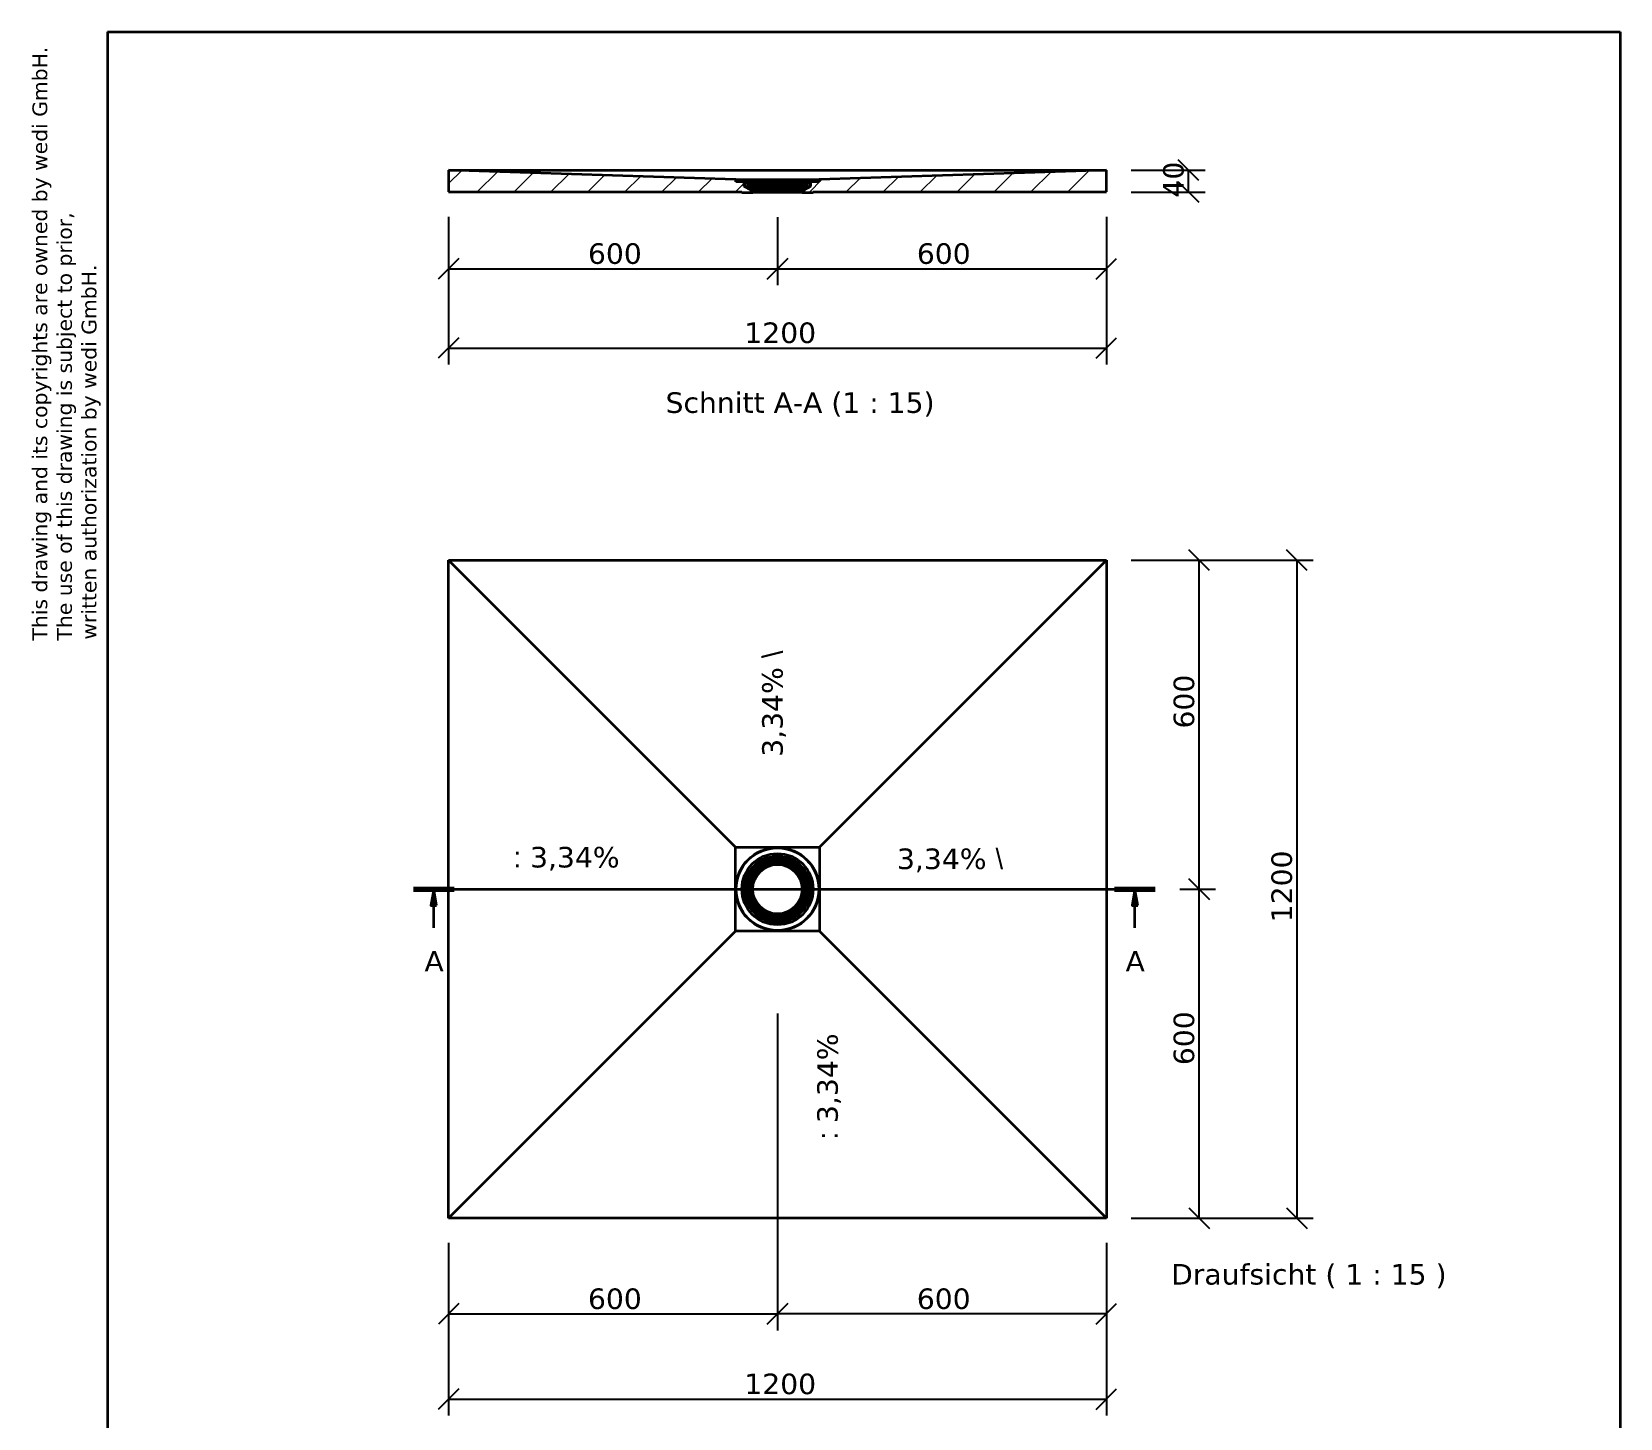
# Model space of a CAD drawing. Header units: millimetres. Extents: x 102 to 3000, y 150 to 4305.
# Drawn here: x 102 to 3000, y 1777 to 4305 of the extents above; entities that cross this region are included whole.
import ezdxf

# ---------------------------------------------------------------- set-up
doc = ezdxf.new("R2010")
doc.units = ezdxf.units.MM
doc.header["$LTSCALE"] = 15
for name, color, linetype, lineweight in [('_Sichtbarkanten', 7, 'Continuous', 35), ('Bemaßung (ISO)', 7, 'Continuous', 25), ('Rahmen (ISO)', 7, 'Continuous', 35), ('Schnittlinie (ISO)', 7, 'Continuous', 35), ('Schraffur (ISO)', 7, 'Continuous', 13), ('Symbol (ISO)', 7, 'Continuous', 25), ('Verdeckt (ISO)', 7, 'Continuous', 35)]:
    doc.layers.add(name, color=color, linetype=linetype, lineweight=lineweight)
doc.styles.add('Bezeichnungstext (DIN)', font='verdana.ttf')
doc.styles.add('Notiztext (DIN)', font='verdana.ttf')
doc.styles.add('Textstil65', font='verdana.ttf')
doc.dimstyles.new('Standard (DIN)', dxfattribs={"dimscale": 15, "dimtxt": 2.5, "dimasz": 2.5, "dimexe": 2, "dimexo": 10, "dimgap": 0.5, "dimtad": 1, "dimdec": 1, "dimrnd": 1e-08, "dimtxsty": 'Notiztext (DIN)', "dimblk": 'OBLIQUE', "dimcen": 0.09, "dimclrd": 256, "dimclre": 256, "dimclrt": 256, "dimadec": 0, "dimazin": 2, "dimtfac": 1, "dimtmove": 0, "dimatfit": 3, "dimfxl": 0, "dimtolj": 1, "dimtzin": 0, "dimlwd": -1, "dimlwe": -1, "dimarcsym": 0})
doc.dimstyles.new('Standard (DIN)-03', dxfattribs={"dimscale": 15, "dimtxt": 2.5, "dimasz": 2.5, "dimexe": 2, "dimexo": 3, "dimgap": 0.5, "dimtad": 1, "dimdec": 1, "dimrnd": 1e-08, "dimtxsty": 'Notiztext (DIN)', "dimblk": 'OBLIQUE', "dimcen": 0.09, "dimclrd": 256, "dimclre": 256, "dimclrt": 256, "dimadec": 0, "dimazin": 2, "dimtfac": 1, "dimtmove": 0, "dimatfit": 3, "dimfxl": 0, "dimtolj": 1, "dimtzin": 0, "dimlwd": -1, "dimlwe": -1, "dimarcsym": 0})

# ---------------------------------------------------------------- blocks, each defined once
blk = doc.blocks.new('Ränder Wedi_hoch')
at = {"layer": 'Rahmen (ISO)'}
for p, q in [((16, 287), (16, 10)), ((16, 287), (200, 287)), ((200, 287), (200, 10)), ((16, 10), (200, 10))]:
    blk.add_line(p, q, dxfattribs=at)
at = {"layer": 'Rahmen (ISO)', "char_height": 1.8, "attachment_point": 7, "rotation": 90, "style": 'Textstil65'}
for s, insert in [('This drawing and its copyrights are owned by wedi GmbH.', (9.2, 213)), ('The use of this drawing is subject to prior,', (12.2, 213)), ('written authorization by wedi GmbH.', (15.19, 213.1)), ('unterliegt dem Urheberrecht. Die Verwendung bedarf in jedem', (12.2, 10.21)), ('Fall der vorherigen, schriftlichen Zustimmung der wedi GmbH.', (15.19, 10.24)), ('Diese Zeichnung / Skizze ist Eigentum der wedi GmbH und ', (9.2, 10.24))]:
    blk.add_mtext(s, dxfattribs=dict(at, insert=insert))
blk = doc.blocks.new('2DTransSchnitt0')
at = {"layer": 'Schnittlinie (ISO)', "linetype": 'Continuous'}
for p, q in [((53.22, 182.76), (143.45, 182.76)), ((55.7, 182.76), (55.35, 180.76)), ((55.7, 180.76), (55.7, 182.76)), ((56.05, 180.76), (55.7, 182.76)), ((140.98, 182.76), (140.63, 180.76)), ((140.98, 180.76), (140.98, 182.76)), ((141.33, 180.76), (140.98, 182.76)), ((55.35, 180.76), (56.05, 180.76)), ((55.7, 178.06), (55.7, 180.76)), ((140.63, 180.76), (141.33, 180.76)), ((140.98, 178.06), (140.98, 180.76))]:
    blk.add_line(p, q, dxfattribs=at)
at = {"layer": 'Schnittlinie (ISO)', "linetype": 'Continuous', "lineweight": 70}
for p, q in [((53.22, 182.76), (58.18, 182.76)), ((138.5, 182.76), (143.45, 182.76))]:
    blk.add_line(p, q, dxfattribs=at)
at = {"layer": 'Schnittlinie (ISO)', "linetype": 'Continuous', "flags": 128}
for points in [[(56.05, 180.76), (55.7, 182.76), (55.35, 180.76), (56.05, 180.76)], [(141.33, 180.76), (140.98, 182.76), (140.63, 180.76), (141.33, 180.76)]]:
    blk.add_lwpolyline(points, dxfattribs=at)
at = {"layer": 'Schnittlinie (ISO)'}
for points in [[(56.05, 180.76), (55.7, 182.76), (55.35, 180.76), (56.05, 180.76)], [(141.33, 180.76), (140.98, 182.76), (140.63, 180.76), (141.33, 180.76)]]:
    blk.add_solid(points, dxfattribs=at)
at = {"layer": 'Schnittlinie (ISO)', "char_height": 2.5, "attachment_point": 7, "style": 'Bezeichnungstext (DIN)'}
for insert in [(54.57, 172.76), (139.84, 172.76)]:
    blk.add_mtext('A', dxfattribs=dict(at, insert=insert))
blk = doc.blocks.new('_Oblique')
at = {"color": 0, "linetype": 'ByBlock', "lineweight": -2}
blk.add_line((-0.5, -0.5), (0.5, 0.5), dxfattribs=at)
blk = doc.blocks.new('*D41')
at = {"layer": 'Bemaßung (ISO)', "transparency": 16777216}
for p, q in [((862.5, 3967.8), (862.5, 3842.8)), ((1462.5, 3967.1), (1462.5, 3842.8)), ((862.5, 3872.8), (1462.5, 3872.8))]:
    blk.add_line(p, q, dxfattribs=at)
at = {"layer": 'Defpoints', "color": 0, "transparency": 16777216}
for p in [(862.5, 4012.8), (1462.5, 4012.1), (1462.5, 3872.8)]:
    blk.add_point(p, dxfattribs=at)
at = {"layer": 'Bemaßung (ISO)', "transparency": 16777216, "xscale": 37.5, "yscale": 37.5, "zscale": 37.5, "rotation": 180}
blk.add_blockref('_Oblique', (862.5, 3872.8), dxfattribs=at)
at = {"layer": 'Bemaßung (ISO)', "transparency": 16777216, "xscale": 37.5, "yscale": 37.5, "zscale": 37.5}
blk.add_blockref('_Oblique', (1462.5, 3872.8), dxfattribs=at)
at = {"layer": 'Bemaßung (ISO)', "transparency": 16777216, "insert": (1116.8, 3919.3), "char_height": 37.5, "attachment_point": 1, "style": 'Notiztext (DIN)'}
blk.add_mtext('\\A1;600', dxfattribs=at)
blk = doc.blocks.new('*D42')
at = {"layer": 'Bemaßung (ISO)', "transparency": 16777216}
for p, q in [((1462.5, 3967.1), (1462.5, 3842.8)), ((2062.5, 3967.8), (2062.5, 3842.8)), ((1462.5, 3872.8), (2062.5, 3872.8))]:
    blk.add_line(p, q, dxfattribs=at)
at = {"layer": 'Defpoints', "color": 0, "transparency": 16777216}
for p in [(1462.5, 4012.1), (2062.5, 4012.8), (2062.5, 3872.8)]:
    blk.add_point(p, dxfattribs=at)
at = {"layer": 'Bemaßung (ISO)', "transparency": 16777216, "xscale": 37.5, "yscale": 37.5, "zscale": 37.5, "rotation": 180}
blk.add_blockref('_Oblique', (1462.5, 3872.8), dxfattribs=at)
at = {"layer": 'Bemaßung (ISO)', "transparency": 16777216, "xscale": 37.5, "yscale": 37.5, "zscale": 37.5}
blk.add_blockref('_Oblique', (2062.5, 3872.8), dxfattribs=at)
at = {"layer": 'Bemaßung (ISO)', "transparency": 16777216, "insert": (1716.8, 3919.3), "char_height": 37.5, "attachment_point": 1, "style": 'Notiztext (DIN)'}
blk.add_mtext('\\A1;600', dxfattribs=at)
blk = doc.blocks.new('*D43')
at = {"layer": 'Bemaßung (ISO)', "transparency": 16777216}
for p, q in [((2107.5, 4052.8), (2242.5, 4052.8)), ((2212.5, 4012.8), (2212.5, 4052.8)), ((2107.5, 4012.8), (2242.5, 4012.8))]:
    blk.add_line(p, q, dxfattribs=at)
at = {"layer": 'Defpoints', "color": 0, "transparency": 16777216}
for p in [(2062.5, 4052.8), (2212.5, 4052.8), (2062.5, 4012.8)]:
    blk.add_point(p, dxfattribs=at)
at = {"layer": 'Bemaßung (ISO)', "transparency": 16777216, "xscale": 37.5, "yscale": 37.5, "zscale": 37.5}
for p, rotation in [((2212.5, 4052.8), 90), ((2212.5, 4012.8), 270)]:
    blk.add_blockref('_Oblique', p, dxfattribs=dict(at, rotation=rotation))
at = {"layer": 'Bemaßung (ISO)', "transparency": 16777216, "insert": (2166, 4002.7), "char_height": 37.5, "attachment_point": 1, "rotation": 90, "style": 'Notiztext (DIN)'}
blk.add_mtext('\\A1;40', dxfattribs=at)
blk = doc.blocks.new('*D44')
at = {"layer": 'Bemaßung (ISO)', "transparency": 16777216}
for p, q in [((862.5, 2096.4), (862.5, 1781.4)), ((2062.5, 2096.4), (2062.5, 1781.4)), ((862.5, 1811.4), (2062.5, 1811.4))]:
    blk.add_line(p, q, dxfattribs=at)
at = {"layer": 'Defpoints', "color": 0, "transparency": 16777216}
for p in [(862.5, 2141.4), (2062.5, 2141.4), (2062.5, 1811.4)]:
    blk.add_point(p, dxfattribs=at)
at = {"layer": 'Bemaßung (ISO)', "transparency": 16777216, "xscale": 37.5, "yscale": 37.5, "zscale": 37.5, "rotation": 180}
blk.add_blockref('_Oblique', (862.5, 1811.4), dxfattribs=at)
at = {"layer": 'Bemaßung (ISO)', "transparency": 16777216, "xscale": 37.5, "yscale": 37.5, "zscale": 37.5}
blk.add_blockref('_Oblique', (2062.5, 1811.4), dxfattribs=at)
at = {"layer": 'Bemaßung (ISO)', "transparency": 16777216, "insert": (1402.1, 1858), "char_height": 37.5, "attachment_point": 1, "style": 'Notiztext (DIN)'}
blk.add_mtext('\\A1;1200', dxfattribs=at)
blk = doc.blocks.new('*D45')
at = {"layer": 'Bemaßung (ISO)', "transparency": 16777216}
for p, q in [((2196.8, 2741.4), (2261.8, 2741.4)), ((2231.8, 2141.4), (2231.8, 2741.4)), ((2107.5, 2141.4), (2261.8, 2141.4))]:
    blk.add_line(p, q, dxfattribs=at)
at = {"layer": 'Defpoints', "color": 0, "transparency": 16777216}
for p in [(2151.8, 2741.4), (2231.8, 2741.4), (2062.5, 2141.4)]:
    blk.add_point(p, dxfattribs=at)
at = {"layer": 'Bemaßung (ISO)', "transparency": 16777216, "xscale": 37.5, "yscale": 37.5, "zscale": 37.5}
for p, rotation in [((2231.8, 2741.4), 90), ((2231.8, 2141.4), 270)]:
    blk.add_blockref('_Oblique', p, dxfattribs=dict(at, rotation=rotation))
at = {"layer": 'Bemaßung (ISO)', "transparency": 16777216, "insert": (2185.2, 2420.5), "char_height": 37.5, "attachment_point": 1, "rotation": 90, "style": 'Notiztext (DIN)'}
blk.add_mtext('\\A1;600', dxfattribs=at)
blk = doc.blocks.new('*D46')
at = {"layer": 'Bemaßung (ISO)', "transparency": 16777216}
for p, q in [((2107.5, 3341.4), (2261.8, 3341.4)), ((2231.8, 2741.4), (2231.8, 3341.4)), ((2196.8, 2741.4), (2261.8, 2741.4))]:
    blk.add_line(p, q, dxfattribs=at)
at = {"layer": 'Defpoints', "color": 0, "transparency": 16777216}
for p in [(2062.5, 3341.4), (2231.8, 3341.4), (2151.8, 2741.4)]:
    blk.add_point(p, dxfattribs=at)
at = {"layer": 'Bemaßung (ISO)', "transparency": 16777216, "xscale": 37.5, "yscale": 37.5, "zscale": 37.5}
for p, rotation in [((2231.8, 3341.4), 90), ((2231.8, 2741.4), 270)]:
    blk.add_blockref('_Oblique', p, dxfattribs=dict(at, rotation=rotation))
at = {"layer": 'Bemaßung (ISO)', "transparency": 16777216, "insert": (2185.2, 3034.4), "char_height": 37.5, "attachment_point": 1, "rotation": 90, "style": 'Notiztext (DIN)'}
blk.add_mtext('\\A1;600', dxfattribs=at)
blk = doc.blocks.new('*D47')
at = {"layer": 'Bemaßung (ISO)', "transparency": 16777216}
for p, q in [((2107.5, 3341.4), (2440.1, 3341.4)), ((2410.1, 3341.4), (2410.1, 2141.4)), ((2107.5, 2141.4), (2440.1, 2141.4))]:
    blk.add_line(p, q, dxfattribs=at)
at = {"layer": 'Defpoints', "color": 0, "transparency": 16777216}
for p in [(2062.5, 3341.4), (2062.5, 2141.4), (2410.1, 2141.4)]:
    blk.add_point(p, dxfattribs=at)
at = {"layer": 'Bemaßung (ISO)', "transparency": 16777216, "xscale": 37.5, "yscale": 37.5, "zscale": 37.5}
for p, rotation in [((2410.1, 3341.4), 90), ((2410.1, 2141.4), 270)]:
    blk.add_blockref('_Oblique', p, dxfattribs=dict(at, rotation=rotation))
at = {"layer": 'Bemaßung (ISO)', "transparency": 16777216, "insert": (2363.6, 2681), "char_height": 37.5, "attachment_point": 1, "rotation": 90, "style": 'Notiztext (DIN)'}
blk.add_mtext('\\A1;1200', dxfattribs=at)
blk = doc.blocks.new('*D49')
at = {"layer": 'Bemaßung (ISO)', "transparency": 16777216}
for p, q in [((1462.5, 2514.9), (1462.5, 1936.8)), ((862.6, 1991.5), (862.6, 1936.8)), ((862.6, 1966.8), (1462.5, 1966.8))]:
    blk.add_line(p, q, dxfattribs=at)
at = {"layer": 'Defpoints', "color": 0, "transparency": 16777216}
for p in [(1462.5, 2664.9), (862.6, 2141.5), (1462.5, 1966.8)]:
    blk.add_point(p, dxfattribs=at)
at = {"layer": 'Bemaßung (ISO)', "transparency": 16777216, "xscale": 37.5, "yscale": 37.5, "zscale": 37.5, "rotation": 180}
blk.add_blockref('_Oblique', (862.6, 1966.8), dxfattribs=at)
at = {"layer": 'Bemaßung (ISO)', "transparency": 16777216, "xscale": 37.5, "yscale": 37.5, "zscale": 37.5}
blk.add_blockref('_Oblique', (1462.5, 1966.8), dxfattribs=at)
at = {"layer": 'Bemaßung (ISO)', "transparency": 16777216, "insert": (1116.8, 2013.3), "char_height": 37.5, "attachment_point": 1, "style": 'Notiztext (DIN)'}
blk.add_mtext('\\A1;600', dxfattribs=at)
blk = doc.blocks.new('*D50')
at = {"layer": 'Bemaßung (ISO)', "transparency": 16777216}
for p, q in [((1462.5, 2514.9), (1462.5, 1936.8)), ((2062.5, 1991.5), (2062.5, 1936.8)), ((2062.5, 1966.8), (1462.5, 1966.8))]:
    blk.add_line(p, q, dxfattribs=at)
at = {"layer": 'Defpoints', "color": 0, "transparency": 16777216}
for p in [(1462.5, 2664.9), (2062.5, 2141.5), (1462.5, 1966.8)]:
    blk.add_point(p, dxfattribs=at)
at = {"layer": 'Bemaßung (ISO)', "transparency": 16777216, "xscale": 37.5, "yscale": 37.5, "zscale": 37.5, "rotation": 180}
blk.add_blockref('_Oblique', (1462.5, 1966.8), dxfattribs=at)
at = {"layer": 'Bemaßung (ISO)', "transparency": 16777216, "xscale": 37.5, "yscale": 37.5, "zscale": 37.5}
blk.add_blockref('_Oblique', (2062.5, 1966.8), dxfattribs=at)
at = {"layer": 'Bemaßung (ISO)', "transparency": 16777216, "insert": (1716.7, 2013.3), "char_height": 37.5, "attachment_point": 1, "style": 'Notiztext (DIN)'}
blk.add_mtext('\\A1;600', dxfattribs=at)
blk = doc.blocks.new('*D51')
at = {"layer": 'Bemaßung (ISO)', "transparency": 16777216}
for p, q in [((862.5, 3862.8), (862.5, 3698.3)), ((2062.5, 3862.8), (2062.5, 3698.3)), ((862.5, 3728.3), (2062.5, 3728.3))]:
    blk.add_line(p, q, dxfattribs=at)
at = {"layer": 'Defpoints', "color": 0, "transparency": 16777216}
for p in [(862.5, 4012.8), (2062.5, 4012.8), (2062.5, 3728.3)]:
    blk.add_point(p, dxfattribs=at)
at = {"layer": 'Bemaßung (ISO)', "transparency": 16777216, "xscale": 37.5, "yscale": 37.5, "zscale": 37.5, "rotation": 180}
blk.add_blockref('_Oblique', (862.5, 3728.3), dxfattribs=at)
at = {"layer": 'Bemaßung (ISO)', "transparency": 16777216, "xscale": 37.5, "yscale": 37.5, "zscale": 37.5}
blk.add_blockref('_Oblique', (2062.5, 3728.3), dxfattribs=at)
at = {"layer": 'Bemaßung (ISO)', "transparency": 16777216, "insert": (1402.1, 3774.9), "char_height": 37.5, "attachment_point": 1, "style": 'Notiztext (DIN)'}
blk.add_mtext('\\A1;1200', dxfattribs=at)

msp = doc.modelspace()

# ---------------------------------------------------------------- hatches: boundary and pattern name
at = {"layer": 'Schraffur (ISO)'}
h = msp.add_hatch(dxfattribs=at)
h.set_pattern_fill('ANSI31', color=256, scale=381, style=0)
h.set_pattern_definition([(45, (0, 0), (-33.67596, 33.67596), [])])
h.paths.add_polyline_path([(1508.03, 4014.07), (1509.78, 4014.07), (1509.78, 4016.77), (1522.78, 4025.07), (1522.78, 4033.07), (1537.78, 4033.07), (1537.78, 4034.07), (1520.48, 4034.07), (1519.98, 4033.57), (1519.98, 4028.57), (1518.28, 4028.57), (1517.78, 4028.07), (1517.78, 4026.57), (1513.78, 4024.01), (1513.78, 4021.69), (1511.48, 4020.23), (1511.48, 4022.07), (1509.03, 4020.51), (1508.03, 4018.77)])
h.paths.add_polyline_path([(1415.28, 4014.07), (1417.03, 4014.07), (1417.03, 4018.77), (1416.02, 4020.51), (1413.58, 4022.07), (1413.58, 4020.23), (1411.28, 4021.69), (1411.28, 4024.01), (1407.28, 4026.57), (1407.28, 4028.07), (1406.78, 4028.57), (1405.08, 4028.57), (1405.08, 4033.57), (1404.58, 4034.07), (1387.28, 4034.07), (1387.28, 4033.07), (1402.28, 4033.07), (1402.28, 4025.07), (1415.28, 4016.77)])
h.paths.add_polyline_path([(1414.53, 4016.07), (1402.03, 4023.07), (1402.03, 4031.07), (1386.53, 4031.07), (1386.53, 4035.32), (1386.05, 4035.32), (862.57, 4052.82), (862.53, 4051.57), (862.53, 4012.82), (1397.53, 4012.82), (1397.53, 4012.12), (1417.53, 4012.12), (1417.53, 4012.82), (1414.53, 4012.82)])
h.paths.add_polyline_path([(1523.03, 4023.07), (1510.53, 4016.07), (1510.53, 4012.82), (1507.53, 4012.82), (1507.53, 4012.12), (1527.53, 4012.12), (1527.53, 4012.82), (2062.53, 4012.82), (2062.53, 4051.57), (2062.48, 4052.82), (1539, 4035.32), (1538.53, 4035.32), (1538.53, 4031.07), (1523.03, 4031.07)])

# ---------------------------------------------------------------- linework, layer by layer
at = {"layer": '_Sichtbarkanten'}
for p, q in [((862.57, 4052.82), (862.53, 4051.57)), ((862.53, 4051.57), (862.53, 4012.82)), ((1386.05, 4035.32), (862.57, 4052.82)), ((862.57, 4052.82), (2062.48, 4052.82)), ((1386.53, 4035.32), (1386.05, 4035.32)), ((1386.53, 4031.07), (1386.53, 4035.32)), ((1386.53, 4035.32), (1538.53, 4035.32)), ((1402.03, 4031.07), (1386.53, 4031.07)), ((1404.58, 4034.07), (1387.28, 4034.07)), ((1387.28, 4034.07), (1387.28, 4033.07)), ((1387.28, 4033.07), (1402.28, 4033.07)), ((1402.03, 4023.07), (1402.03, 4031.07)), ((1402.28, 4031.07), (1402.03, 4031.07)), ((1402.28, 4033.07), (1402.28, 4025.07)), ((1405.08, 4033.57), (1404.58, 4034.07)), ((1520.48, 4034.07), (1404.58, 4034.07)), ((1405.08, 4028.57), (1405.08, 4033.57)), ((1405.08, 4033.57), (1519.98, 4033.57)), ((1406.78, 4028.57), (1405.08, 4028.57)), ((1407.28, 4028.07), (1406.78, 4028.57)), ((1518.28, 4028.57), (1406.78, 4028.57)), ((1407.28, 4026.57), (1407.28, 4028.07)), ((1407.28, 4028.07), (1517.78, 4028.07)), ((1518.28, 4028.57), (1517.78, 4028.07)), ((1517.78, 4028.07), (1517.78, 4026.57)), ((1519.98, 4028.57), (1518.28, 4028.57)), ((1520.48, 4034.07), (1519.98, 4033.57)), ((1519.98, 4033.57), (1519.98, 4028.57)), ((1537.78, 4034.07), (1520.48, 4034.07)), ((1522.78, 4033.07), (1537.78, 4033.07)), ((1522.78, 4025.07), (1522.78, 4033.07)), ((1523.03, 4031.07), (1522.78, 4031.07)), ((1538.53, 4031.07), (1523.03, 4031.07)), ((1523.03, 4031.07), (1523.03, 4023.07)), ((1537.78, 4033.07), (1537.78, 4034.07)), ((1539, 4035.32), (1538.53, 4035.32)), ((1538.53, 4035.32), (1538.53, 4031.07)), ((2062.48, 4052.82), (1539, 4035.32)), ((2062.53, 4051.57), (2062.48, 4052.82)), ((2062.53, 4012.82), (2062.53, 4051.57)), ((862.53, 4012.82), (1397.53, 4012.82)), ((1397.53, 4012.82), (1397.53, 4012.12)), ((1397.53, 4012.12), (1417.53, 4012.12)), ((1414.53, 4016.07), (1402.03, 4023.07)), ((1405.41, 4023.07), (1402.03, 4023.07)), ((1402.28, 4025.07), (1415.28, 4016.77)), ((1411.28, 4024.01), (1407.28, 4026.57)), ((1517.78, 4026.57), (1407.28, 4026.57)), ((1411.28, 4021.69), (1411.28, 4024.01)), ((1513.78, 4024.01), (1411.28, 4024.01)), ((1413.58, 4020.23), (1411.28, 4021.69)), ((1413.58, 4021.69), (1411.28, 4021.69)), ((1416.02, 4020.51), (1413.58, 4022.07)), ((1413.58, 4022.07), (1413.58, 4020.23)), ((1511.48, 4022.07), (1413.58, 4022.07)), ((1414.53, 4012.82), (1414.53, 4016.07)), ((1414.53, 4016.07), (1415.28, 4016.07)), ((1417.53, 4012.82), (1414.53, 4012.82)), ((1415.28, 4016.77), (1415.28, 4014.07)), ((1415.28, 4014.07), (1417.03, 4014.07)), ((1417.03, 4018.77), (1416.02, 4020.51)), ((1509.03, 4020.51), (1416.02, 4020.51)), ((1417.03, 4014.07), (1417.03, 4018.77)), ((1508.03, 4018.77), (1417.03, 4018.77)), ((1508.03, 4014.07), (1417.03, 4014.07)), ((1417.53, 4012.12), (1417.53, 4012.82)), ((1417.53, 4012.82), (1507.53, 4012.82)), ((1507.53, 4012.12), (1417.53, 4012.12)), ((1510.53, 4012.82), (1507.53, 4012.82)), ((1507.53, 4012.82), (1507.53, 4012.12)), ((1507.53, 4012.12), (1527.53, 4012.12)), ((1509.03, 4020.51), (1508.03, 4018.77)), ((1508.03, 4018.77), (1508.03, 4014.07)), ((1508.03, 4014.07), (1509.78, 4014.07)), ((1511.48, 4022.07), (1509.03, 4020.51)), ((1509.78, 4016.77), (1522.78, 4025.07)), ((1509.78, 4014.07), (1509.78, 4016.77)), ((1509.78, 4016.07), (1510.53, 4016.07)), ((1523.03, 4023.07), (1510.53, 4016.07)), ((1510.53, 4016.07), (1510.53, 4012.82)), ((1511.48, 4020.23), (1511.48, 4022.07)), ((1513.78, 4021.69), (1511.48, 4020.23)), ((1513.78, 4021.69), (1511.48, 4021.69)), ((1517.78, 4026.57), (1513.78, 4024.01)), ((1513.78, 4024.01), (1513.78, 4021.69)), ((1523.03, 4023.07), (1519.64, 4023.07)), ((1527.53, 4012.12), (1527.53, 4012.82)), ((1527.53, 4012.82), (2062.53, 4012.82)), ((862.53, 3341.42), (2062.53, 3341.42)), ((862.53, 2141.42), (862.53, 3341.42)), ((862.53, 3341.42), (862.57, 3341.38)), ((862.57, 3341.38), (2062.48, 3341.38)), ((862.57, 2141.47), (862.57, 3341.38)), ((862.57, 3341.38), (1386.05, 2817.9)), ((2062.48, 3341.38), (1539, 2817.9)), ((2062.53, 3341.42), (2062.48, 3341.38)), ((2062.48, 3341.38), (2062.48, 2141.47)), ((2062.53, 3341.42), (2062.53, 2141.42)), ((1386.05, 2817.9), (1539, 2817.9)), ((1386.05, 2664.94), (1386.05, 2817.9)), ((1539, 2817.9), (1539, 2664.94)), ((862.57, 2141.47), (1386.05, 2664.94)), ((1539, 2664.94), (1386.05, 2664.94)), ((2062.48, 2141.47), (1539, 2664.94)), ((862.53, 2141.42), (862.57, 2141.47)), ((2062.53, 2141.42), (862.53, 2141.42)), ((2062.48, 2141.47), (862.57, 2141.47)), ((2062.53, 2141.42), (2062.48, 2141.47))]:
    msp.add_line(p, q, dxfattribs=at)
for radius in [76, 75.25, 57.95, 57.45, 55.75, 55.25, 51.25, 48.95, 46.5, 45.5, 45]:
    msp.add_circle((1462.53, 2741.42), radius, dxfattribs=at)
at = {"layer": 'Verdeckt (ISO)'}
for radius in [65, 60.5, 60.25, 48, 47.25]:
    msp.add_circle((1462.53, 2741.42), radius, dxfattribs=at)

# ---------------------------------------------------------------- block references
at = {"xscale": 15, "yscale": 15, "zscale": 15}
msp.add_blockref('Ränder Wedi_hoch', (0, 0), dxfattribs=at)
at = {"layer": 'Schnittlinie (ISO)', "xscale": 15, "yscale": 15, "zscale": 15}
msp.add_blockref('2DTransSchnitt0', (0, 0), dxfattribs=at)

# ---------------------------------------------------------------- texts
at = {"layer": 'Symbol (ISO)', "char_height": 37.5, "attachment_point": 7, "style": 'Bezeichnungstext (DIN)'}
for s, insert in [('Schnitt A-A (1 : 15)', (1258.37, 3603.24)), ('Draufsicht ( 1 : 15 )', (2180.6, 2013.55))]:
    msp.add_mtext(s, dxfattribs=dict(at, insert=insert))
at = {"layer": 'Symbol (ISO)', "char_height": 37.5, "attachment_point": 1, "rotation": 90, "style": 'Notiztext (DIN)'}
for s, insert, width in [('{3,34% \\fAIGDT|b0|i0;\\H37.3096;\\\\}', (1434.59, 2982.9), 259.9982), ('{\\fAIGDT|b0|i0;\\H37.3096;:\\fVerdana|b0|i0;\\H37.5000; 3,34%}', (1535.05, 2284.74), 262.2671)]:
    msp.add_mtext(s, dxfattribs=dict(at, insert=insert, width=width))
at = {"layer": 'Symbol (ISO)', "char_height": 37.5, "attachment_point": 1, "style": 'Notiztext (DIN)'}
for s, insert, width in [('{\\fAIGDT|b0|i0;\\H37.3096;:\\fVerdana|b0|i0;\\H37.5000; 3,34%}', (980.89, 2818.5), 262.2671), ('{3,34% \\fAIGDT|b0|i0;\\H37.3096;\\\\}', (1680.57, 2815.56), 259.9982)]:
    msp.add_mtext(s, dxfattribs=dict(at, insert=insert, width=width))

# ---------------------------------------------------------------- dimensions: what is measured, and where the dimension line sits
at = {"layer": 'Bemaßung (ISO)'}
for base, p1, p2, angle, dimstyle, override, picture, middle in [((2212.53, 4052.82), (2062.53, 4012.82), (2062.48, 4052.82), 90, 'Standard (DIN)-03', {"dimdec": 1, "dimtp": 0, "dimtm": 0, "dimtdec": 2, "dimtofl": 1, "dimatfit": 1}, '*D43', (2212.53, 4032.82)), ((1462.53, 3872.75), (862.53, 4012.82), (1462.53, 4012.12), 180, 'Standard (DIN)-03', {"dimdec": 1, "dimtp": 0, "dimtm": 0, "dimtdec": 2, "dimtofl": 0, "dimatfit": 1}, '*D41', (1162.53, 3872.75)), ((2062.53, 3728.29), (862.53, 4012.82), (2062.53, 4012.82), 180, 'Standard (DIN)', {"dimdec": 1, "dimtp": 0, "dimtm": 0, "dimtdec": 2, "dimtofl": 0, "dimatfit": 1}, '*D51', (1462.53, 3728.29)), ((2062.53, 3872.75), (1462.53, 4012.12), (2062.53, 4012.82), 180, 'Standard (DIN)-03', {"dimdec": 1, "dimtp": 0, "dimtm": 0, "dimtdec": 2, "dimtofl": 0, "dimatfit": 1}, '*D42', (1762.53, 3872.75)), ((2231.78, 3341.42), (2151.8, 2741.42), (2062.53, 3341.42), 90, 'Standard (DIN)-03', {"dimdec": 1, "dimtp": 0, "dimtm": 0, "dimtdec": 2, "dimtofl": 0, "dimatfit": 1}, '*D46', (2231.78, 3080.11)), ((2410.12, 2141.42), (2062.53, 3341.42), (2062.53, 2141.42), 90, 'Standard (DIN)-03', {"dimdec": 1, "dimtp": 0, "dimtm": 0, "dimtdec": 2, "dimtofl": 0, "dimatfit": 1}, '*D47', (2410.12, 2741.42)), ((2231.78, 2741.42), (2062.53, 2141.42), (2151.8, 2741.42), 270, 'Standard (DIN)-03', {"dimdec": 1, "dimtp": 0, "dimtm": 0, "dimtdec": 2, "dimtofl": 0, "dimatfit": 1}, '*D45', (2231.78, 2466.31)), ((1462.5254, 1966.7858), (2062.4836, 2141.4655), (1462.5254, 2664.9446), 180, 'Standard (DIN)', {"dimdec": 1, "dimtp": 0, "dimtm": 0, "dimtdec": 2, "dimtofl": 0, "dimatfit": 1}, '*D50', (1762.5045, 1966.7858)), ((2062.53, 1811.42), (862.53, 2141.42), (2062.53, 2141.42), 180, 'Standard (DIN)-03', {"dimdec": 1, "dimtp": 0, "dimtm": 0, "dimtdec": 2, "dimtofl": 0, "dimatfit": 1}, '*D44', (1462.53, 1811.42))]:
    dim = msp.add_linear_dim(base=base, p1=p1, p2=p2, angle=angle, dimstyle=dimstyle, override=override, dxfattribs=at)
    dim.commit()
    dim.dimension.update_dxf_attribs({"geometry": picture, "text_midpoint": middle, "dimtype": 160})
dim = msp.add_linear_dim(base=(1462.53, 1966.79), p1=(862.57, 2141.47), p2=(1462.53, 2664.94), dimstyle='Standard (DIN)', override={"dimdec": 1, "dimtp": 0, "dimtm": 0, "dimtdec": 2, "dimtofl": 0, "dimatfit": 1}, dxfattribs=at)
dim.commit()
dim.dimension.update_dxf_attribs({"geometry": '*D49', "text_midpoint": (1162.55, 1966.79), "dimtype": 160})

doc.saveas('drawing.dxf')
